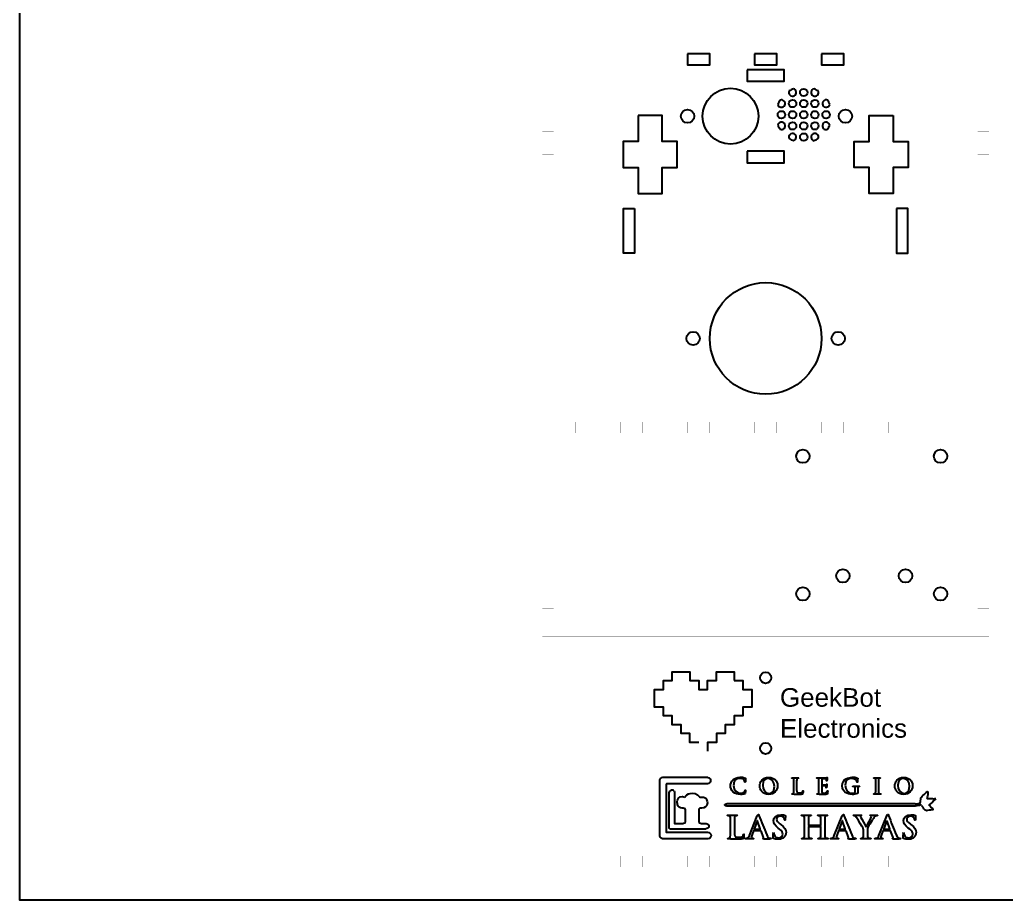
# Model space of a CAD drawing. Header units: millimetres. Extents: x 6 to 2919, y 5 to 2410.
# Drawn here: x 2454.2 to 2719.3, y 1825.9 to 2062.7 of the extents above; entities that cross this region are included whole.
import ezdxf

# ---------------------------------------------------------------- set-up
doc = ezdxf.new("R2010")
doc.units = ezdxf.units.MM
doc.layers.add('Layer 1', color=7, linetype='Continuous')
doc.layers.add('PDF_Capa 1', color=7, linetype='Continuous')
doc.styles.get("Standard").update_dxf_attribs({"font": 'arial.ttf'})

msp = doc.modelspace()

# ---------------------------------------------------------------- linework, layer by layer
msp.add_lwpolyline([(2454.158, 2345.881), (2854.158, 2345.881), (2854.158, 1825.881), (2454.158, 1825.881)], close=True)
at = {"color": 242, "true_color": 0xcd2027, "const_width": 0.0176}
for points in [[(2597.598, 2068.516), (2597.598, 2062.518), (2594.598, 2062.518), (2594.598, 2050.517), (2597.598, 2050.517), (2597.598, 2044.516), (2594.598, 2044.516), (2594.598, 2032.518), (2597.598, 2032.518), (2597.598, 2026.517), (2594.598, 2026.517), (2594.598, 2014.516), (2597.598, 2014.516), (2597.598, 2008.519), (2594.598, 2008.519), (2594.598, 1996.517), (2597.598, 1996.517), (2597.598, 1990.517), (2594.598, 1990.517), (2594.598, 1978.519), (2597.598, 1978.519), (2597.598, 1972.518), (2594.598, 1972.518), (2594.598, 1960.516), (2597.598, 1960.516), (2597.598, 1954.516)], [(2711.597, 1954.516), (2711.597, 1960.516), (2714.597, 1960.516), (2714.597, 1972.518), (2711.597, 1972.518), (2711.597, 1978.519), (2714.597, 1978.519), (2714.597, 1990.517), (2711.597, 1990.517), (2711.597, 1996.517), (2714.597, 1996.517), (2714.597, 2008.519), (2711.597, 2008.519), (2711.597, 2014.516), (2714.597, 2014.516), (2714.597, 2026.517), (2711.597, 2026.517), (2711.597, 2032.518), (2714.597, 2032.518), (2714.597, 2044.516), (2711.597, 2044.516), (2711.597, 2050.517), (2714.597, 2050.517), (2714.597, 2062.518), (2711.597, 2062.518), (2711.597, 2068.516)]]:
    msp.add_lwpolyline(points, dxfattribs=at)
at = {"color": 242, "true_color": 0xcd2027}
for points in [[(2633.598, 2053.509), (2633.598, 2050.51), (2639.597, 2050.51), (2639.597, 2053.512), (2633.598, 2053.514)], [(2651.597, 2053.509), (2651.597, 2050.51), (2657.597, 2050.51), (2657.597, 2053.512), (2651.597, 2053.514)], [(2669.597, 2053.512), (2669.597, 2050.513), (2675.597, 2050.513), (2675.597, 2053.515), (2669.597, 2053.517)], [(2649.597, 2049.226), (2649.597, 2046.126), (2659.597, 2046.126), (2659.597, 2049.226), (2649.597, 2049.226)], [(2649.597, 2027.326), (2649.597, 2024.226), (2659.597, 2024.226), (2659.597, 2027.326), (2649.597, 2027.326)]]:
    msp.add_lwpolyline(points, dxfattribs=at)
for points in [[(2603.597, 1954.516, 0.0176, 0.0176, 0), (2603.597, 1951.517, 0.0176, 0.0176, 0), (2615.597, 1951.517, 0.0176, 0.0176, 0), (2615.597, 1954.516, 0.0176, 0.0176, 0), (2621.597, 1954.516, 0.0176, 0.0176, 0), (2621.597, 1951.517, 0.0176, 0.0176, 0), (2633.598, 1951.517, 0.0176, 0.0176, 0), (2633.598, 1954.516, 0.0176, 0.0176, 0), (2639.597, 1954.516, 0.0176, 0.0176, 0), (2639.597, 1951.517, 0.0176, 0.0176, 0), (2651.597, 1951.517, 0.0176, 0.0176, 0), (2651.597, 1954.516, 0.0176, 0.0176, 0), (2657.597, 1954.516, 0.0176, 0.0176, 0), (2657.597, 1951.517, 0.0176, 0.0176, 0), (2669.597, 1951.517, 0.0176, 0.0176, 0), (2669.597, 1954.516, 0.0176, 0.0176, 0), (2675.597, 1954.516, 0.0176, 0.0176, 0), (2675.597, 1951.517, 0.0176, 0.0176, 0), (2687.597, 1951.517, 0.0176, 0.0176, 0), (2687.597, 1954.516, 0.0176, 0.0176, 0), (2693.597, 1954.516, 0.0176, 0.0176, 0), (2693.597, 1951.517, 0.0176, 0.0176, 0), (2705.597, 1951.517, 0.0176, 0.0176, 0), (2705.597, 1954.516, 0.0176, 0.0176, 0), (2714.597, 1954.516, 0.0176, 0.0176, 0), (2714.597, 1937.667, 0.0176, 0.0176, 0), (2711.597, 1937.667, 0.0176, 0.0176, 0), (2711.597, 1925.666, 0.0176, 0.0176, 0), (2714.597, 1925.666, 0.0176, 0.0176, 0), (2714.597, 1911.815, 0.0176, 0.0176, 0), (2711.597, 1911.815, 0.0176, 0.0176, 0), (2711.597, 1904.34, 0.0176, 0.0176, 0), (2714.597, 1904.34, 0.0176, 0.0176, 0), (2714.597, 1896.815, 0.0176, 0.0176, 0), (2594.598, 1896.815, 0.0176, 0.0176, 0), (2594.598, 1904.34, 0.0176, 0.0176, 0), (2597.598, 1904.34, 0.0176, 0.0176, 0), (2597.598, 1911.815, 0.0176, 0.0176, 0), (2594.598, 1911.815, 0.0176, 0.0176, 0), (2594.598, 1925.666, 0.0176, 0.0176, 0), (2597.598, 1925.666, 0.0176, 0.0176, 0), (2597.598, 1937.667, 0.0176, 0.0176, 0), (2594.598, 1937.667, 0.0176, 0.0176, 0), (2594.598, 1954.516, 0.0176, 0.0176, 0), (2603.597, 1954.516, 0, 0, 0)], [(2597.598, 1896.815, 0.0176, 0.0176, 0), (2597.598, 1881.814, 0.0176, 0.0176, 0), (2594.598, 1881.814, 0.0176, 0.0176, 0), (2594.598, 1874.812, 0.0176, 0.0176, 0), (2597.598, 1874.812, 0.0176, 0.0176, 0), (2597.598, 1862.814, 0.0176, 0.0176, 0), (2594.598, 1862.814, 0.0176, 0.0176, 0), (2594.598, 1856.813, 0.0176, 0.0176, 0), (2597.598, 1856.813, 0.0176, 0.0176, 0), (2597.598, 1844.813, 0.0176, 0.0176, 0), (2594.598, 1844.813, 0.0176, 0.0176, 0), (2594.598, 1834.814, 0.0176, 0.0176, 0), (2603.597, 1834.814, 0, 0, 0), (2603.597, 1837.813, 0.0176, 0.0176, 0), (2615.597, 1837.813, 0.0176, 0.0176, 0), (2615.597, 1834.814, 0.0176, 0.0176, 0), (2621.597, 1834.814, 0.0176, 0.0176, 0), (2621.597, 1837.813, 0.0176, 0.0176, 0), (2633.598, 1837.813, 0.0176, 0.0176, 0), (2633.598, 1834.814, 0.0176, 0.0176, 0), (2639.597, 1834.814, 0.0176, 0.0176, 0), (2639.597, 1837.813, 0.0176, 0.0176, 0), (2651.597, 1837.813, 0.0176, 0.0176, 0), (2651.597, 1834.814, 0.0176, 0.0176, 0), (2657.597, 1834.814, 0.0176, 0.0176, 0), (2657.597, 1837.813, 0.0176, 0.0176, 0), (2669.597, 1837.813, 0.0176, 0.0176, 0), (2669.597, 1834.814, 0.0176, 0.0176, 0), (2675.597, 1834.814, 0.0176, 0.0176, 0), (2675.597, 1837.813, 0.0176, 0.0176, 0), (2687.597, 1837.813, 0.0176, 0.0176, 0), (2687.597, 1834.814, 0.0176, 0.0176, 0), (2693.597, 1834.814, 0.0176, 0.0176, 0), (2693.597, 1837.813, 0.0176, 0.0176, 0), (2705.597, 1837.813, 0.0176, 0.0176, 0), (2705.597, 1834.814, 0.0176, 0.0176, 0), (2714.597, 1834.814, 0.0176, 0.0176, 0), (2714.597, 1844.813, 0.0176, 0.0176, 0), (2711.597, 1844.813, 0.0176, 0.0176, 0), (2711.597, 1856.813, 0.0176, 0.0176, 0), (2714.597, 1856.813, 0.0176, 0.0176, 0), (2714.597, 1862.814, 0.0176, 0.0176, 0), (2711.597, 1862.814, 0.0176, 0.0176, 0), (2711.597, 1874.812, 0.0176, 0.0176, 0), (2714.597, 1874.812, 0.0176, 0.0176, 0), (2714.597, 1881.814, 0.0176, 0.0176, 0), (2711.597, 1881.814, 0.0176, 0.0176, 0), (2711.597, 1896.815, 0.0176, 0.0176, 0)]]:
    msp.add_lwpolyline(points, format="xyseb", dxfattribs=at)
at = {"color": 5}
for points in [[(2636.615, 1868.347), (2634.242, 1868.347), (2634.242, 1870.72), (2631.87, 1870.72), (2631.87, 1873.092), (2629.497, 1873.092), (2629.497, 1875.465), (2627.125, 1875.465), (2627.125, 1877.837), (2624.752, 1877.837), (2624.752, 1882.582), (2627.125, 1882.582), (2627.125, 1884.955), (2629.497, 1884.955), (2629.497, 1887.327), (2634.242, 1887.327), (2634.242, 1884.955), (2636.615, 1884.955), (2636.615, 1882.582), (2638.987, 1882.582), (2638.987, 1884.955), (2641.36, 1884.955), (2641.36, 1887.327), (2646.105, 1887.327), (2646.105, 1884.955)], [(2646.105, 1884.955), (2648.477, 1884.955), (2648.477, 1882.582), (2650.849, 1882.582), (2650.849, 1877.837), (2648.477, 1877.837), (2648.477, 1875.465), (2646.105, 1875.465), (2646.105, 1873.092), (2643.732, 1873.092), (2643.732, 1870.72), (2641.36, 1870.72), (2641.36, 1868.347), (2638.987, 1868.347), (2638.987, 1865.975)]]:
    msp.add_lwpolyline(points, dxfattribs=at)
at = {"color": 242, "linetype": 'ByBlock', "true_color": 0xcd2027}
msp.add_circle((2645.148, 2036.726), 7.5, dxfattribs=at)
at = {"color": 242, "true_color": 0xcd2027}
for centre, radius in [((2664.829, 2043.114), 1), ((2661.829, 2040.114), 1), ((2664.829, 2040.114), 1), ((2667.829, 2040.114), 1), ((2633.612, 2036.726), 1.8), ((2658.829, 2037.114), 1), ((2661.829, 2037.114), 1), ((2664.829, 2037.114), 1), ((2667.829, 2037.114), 1), ((2670.829, 2037.114), 1), ((2676.044, 2036.726), 1.8), ((2661.829, 2034.114), 1), ((2664.829, 2034.114), 1), ((2667.829, 2034.114), 1), ((2664.829, 2031.114), 1), ((2654.597, 1976.967), 15), ((2635.097, 1976.967), 1.8), ((2674.097, 1976.967), 1.8), ((2664.597, 1945.277), 1.8), ((2701.597, 1945.277), 1.8), ((2675.346, 1913.109), 1.8), ((2692.173, 1913.109), 1.8), ((2664.597, 1908.277), 1.8), ((2701.597, 1908.277), 1.8), ((2654.597, 1885.715), 1.5), ((2654.597, 1866.715), 1.5)]:
    msp.add_circle(centre, radius, dxfattribs=at)
for centre, start, end in [((2661.829, 2043.114), 156.74784, 76.38226), ((2667.829, 2043.114), 103.61774, 23.25216), ((2658.829, 2040.114), 193.61774, 113.25216), ((2670.829, 2040.114), 66.74784, 346.38226), ((2658.829, 2034.114), 246.74784, 166.38226), ((2670.829, 2034.114), 13.61774, 293.25216), ((2661.829, 2031.114), 283.61774, 203.25216), ((2667.829, 2031.114), 336.74784, 256.38226)]:
    msp.add_arc(centre, 1, start, end, dxfattribs=at)
at = {"color": 242, "linetype": 'ByBlock', "true_color": 0xcd2027}
for start, end in [(111.62977, 121.50033), (58.49967, 68.37023), (148.49967, 158.37023), (21.62977, 31.50033), (201.62977, 211.50033), (328.49967, 338.37023), (238.49967, 248.37023), (291.62977, 301.50033)]:
    msp.add_arc((2664.829, 2037.114), 7.5, start, end, dxfattribs=at)
at = {"layer": 'Layer 1', "color": 242, "true_color": 0xcd2027}
for points in [[(2620.313, 2036.926), (2620.313, 2029.941), (2616.292, 2029.941), (2616.292, 2022.921), (2620.313, 2022.921), (2620.313, 2015.936), (2626.805, 2015.936), (2626.805, 2022.921), (2630.791, 2022.921), (2630.791, 2029.941), (2626.805, 2029.941), (2626.805, 2036.926), (2620.313, 2036.926)], [(2688.881, 2036.926), (2688.881, 2029.941), (2692.903, 2029.941), (2692.903, 2022.921), (2688.881, 2022.921), (2688.881, 2015.936), (2682.39, 2015.936), (2682.39, 2022.921), (2678.404, 2022.921), (2678.404, 2029.941), (2682.39, 2029.941), (2682.39, 2036.926), (2688.881, 2036.926)], [(2619.396, 2011.95), (2619.396, 1999.92), (2616.398, 1999.92), (2616.398, 2011.95), (2619.396, 2011.95)], [(2689.799, 2011.95), (2689.799, 1999.92), (2692.797, 1999.92), (2692.797, 2011.95), (2689.799, 2011.95)]]:
    msp.add_lwpolyline(points, dxfattribs=at)
at = {"layer": 'PDF_Capa 1', "color": 5}
for points in [[(2626.842, 1858.967), (2639.073, 1858.967)], [(2669.66, 1858.465), (2669.66, 1856.991)], [(2626.149, 1843.134), (2626.149, 1858.272)], [(2627.894, 1856.98), (2627.894, 1844.165), (2638.993, 1844.165)], [(2662.199, 1856.117), (2662.199, 1857.142)], [(2662.927, 1857.142), (2662.927, 1856.118), (2662.926, 1856.118)], [(2668.927, 1856.117), (2668.927, 1857.142), (2668.925, 1857.142)], [(2669.66, 1856.577), (2669.66, 1856.117)], [(2684.174, 1856.116), (2684.174, 1857.142), (2684.174, 1857.142)], [(2684.896, 1857.142), (2684.896, 1856.117)], [(2628.711, 1845.277), (2628.711, 1854.787)], [(2698.076, 1855.132), (2698.177, 1855.132)], [(2643.59, 1851.452), (2643.59, 1851.654)], [(2650.212, 1843.32), (2652.334, 1848.63)], [(2673.048, 1843.32), (2675.17, 1848.63)], [(2685.012, 1843.32), (2687.133, 1848.63)], [(2645.14, 1844.842), (2645.14, 1846.33)], [(2646.196, 1846.33), (2646.196, 1844.842), (2646.197, 1844.842)], [(2652.309, 1847.159), (2651.532, 1845.08)], [(2653.164, 1845.071), (2652.403, 1847.159)], [(2658.354, 1844.995), (2657.966, 1845.299)], [(2658.448, 1846.424), (2658.685, 1846.247)], [(2665.042, 1844.843), (2665.042, 1846.331)], [(2666.099, 1846.331), (2666.099, 1846.153)], [(2666.099, 1845.587), (2666.099, 1844.843)], [(2666.15, 1846.094), (2669.38, 1846.094)], [(2669.38, 1845.638), (2666.15, 1845.638)], [(2669.43, 1846.153), (2669.43, 1846.331)], [(2669.43, 1844.843), (2669.43, 1845.587)], [(2670.487, 1846.331), (2670.487, 1844.843)], [(2675.145, 1847.159), (2674.367, 1845.08)], [(2676, 1845.071), (2675.239, 1847.159)], [(2687.109, 1847.159), (2686.331, 1845.08)], [(2687.963, 1845.071), (2687.203, 1847.159)], [(2693.306, 1844.995), (2692.917, 1845.299)], [(2693.399, 1846.424), (2693.635, 1846.247)], [(2651.32, 1844.529), (2650.863, 1843.32)], [(2651.075, 1842.542), (2651.202, 1842.542)], [(2653.28, 1844.598), (2651.396, 1844.598), (2651.396, 1844.597)], [(2651.566, 1845.02), (2653.121, 1845.02)], [(2654.04, 1842.746), (2653.364, 1844.538)], [(2674.156, 1844.529), (2673.699, 1843.32)], [(2673.911, 1842.542), (2674.038, 1842.542)], [(2676.116, 1844.598), (2674.232, 1844.598), (2674.232, 1844.597)], [(2674.401, 1845.02), (2675.957, 1845.02)], [(2676.877, 1842.746), (2676.2, 1844.538)], [(2686.12, 1844.529), (2685.663, 1843.32)], [(2685.875, 1842.542), (2686.002, 1842.542)], [(2688.079, 1844.598), (2686.196, 1844.598), (2686.196, 1844.597)], [(2686.365, 1845.02), (2687.921, 1845.02)], [(2688.84, 1842.746), (2688.164, 1844.538)]]:
    msp.add_lwpolyline(points, dxfattribs=at)
for points in [[(2668.937, 1858.825, 0.0079862), (2669.304, 1858.814, 0.0033467), (2670.76, 1858.82)], [(2638.964, 1857.227, -0.0157973), (2638.727, 1857.221), (2628.129, 1857.221)], [(2678.612, 1854.922), (2678.612, 1855.47, 0.0079902), (2678.605, 1856.157)], [(2679.351, 1856.157, 0.007691), (2679.345, 1855.458), (2679.345, 1854.818)], [(2630.105, 1854.702, 0.0001135), (2630.103, 1847.215), (2630.103, 1846.51), (2630.567, 1846.51, 0.000544), (2632.303, 1846.511)], [(2662.216, 1854.44, -0.0108443), (2662.548, 1854.446, -0.0116253), (2663.259, 1854.429, 0.0068414), (2664.243, 1854.411)], [(2668.944, 1854.439, -0.0108517), (2669.276, 1854.445, -0.0117009), (2669.882, 1854.428, 0.0069535), (2670.889, 1854.41)], [(2697.723, 1850.038, 0.0163324), (2697.774, 1850.039, 0.0002861), (2699.383, 1850.297, 0.0021272), (2699.578, 1850.328, 0.0000889), (2698.454, 1851.561)], [(2636.604, 1850.22, 0.0008909), (2636.602, 1849.162), (2636.602, 1847.077)], [(2637.206, 1846.538, 0.0924834), (2637.338, 1846.512, -0.0006709), (2638.602, 1846.51)], [(2639.025, 1842.418, -0.0045324), (2638.629, 1842.418), (2627.242, 1842.418)], [(2645.165, 1842.407, -0.0105832), (2645.647, 1842.416, -0.0117388), (2646.678, 1842.39, 0.0066496), (2648.107, 1842.365)], [(2680.86, 1843.041, 0.0174274), (2680.885, 1843.887), (2680.885, 1844.581), (2680.886, 1844.581)], [(2681.951, 1844.58), (2681.951, 1843.887, 0.0173282), (2681.976, 1843.041)]]:
    msp.add_lwpolyline(points, format="xyb", dxfattribs=at)
for centre, radius, start, end in [((2647.708, 1853.182), 5.731, 81.82397, 90.29504), ((2663.388, 1857.163), 1.564, 90.2567, 98.61353), ((2677.646, 1851.971), 6.944, 80.54669, 89.09475), ((2648.188, 1857.695), 0.83, 2.45864, 43.5188), ((2629.404, 1854.797), 0.708, 35.9141, 107.43099), ((2661.791, 1855.491), 0.958, 269.97829, 282.62659), ((2668.519, 1855.493), 0.96, 269.99101, 282.61387), ((2683.767, 1855.493), 0.961, 269.96462, 282.5723), ((2671.684, 1611.912), 242.903, 83.23484, 83.30682), ((2669.484, 341979.398), 340128.106, 269.9957265, 270.0042735), ((2649.453, -139355.174), 141207.01, 89.98160744, 90.00213864), ((2724.455, 1869.183), 33.163, 212.41475, 214.025), ((2244.951, 1848.638), 388.121, 359.76694, 0.23306), ((2646.863, 1846.385), 2.244, 90.18482, 98.63602), ((4068.996, 2416.736), 1525.887, 201.855538, 202.066052), ((4112.677, 2425.107), 1548.35, 201.855873, 202.063331), ((4124.641, 2425.107), 1548.35, 201.855873, 202.063331), ((2630.493, 26669.145), 24824.028, 269.996276, 270.0186252), ((2644.548, 1843.918), 1.376, 269.98586, 282.76216), ((2649.197, 1845.106), 2.564, 270.77668, 276.64677), ((2655.572, 1905.712), 63.322, 268.6675, 270.11377), ((2655.975, 1844.392), 1.85, 258.99752, 270.07584), ((2674.91, 1842.63), 18.374, 176.07754, 179.53477), ((2664.45, 1843.928), 1.385, 270.00314, 282.69806), ((2668.839, 1843.922), 1.378, 269.9722, 282.729), ((2672.032, 1845.108), 2.566, 270.7794, 276.64406), ((2678.409, 1905.712), 63.322, 268.6675, 270.11377), ((2678.811, 1844.392), 1.85, 258.99752, 270.07584), ((2680.297, 1843.893), 1.351, 270.20134, 282.85889), ((2683.996, 1845.104), 2.562, 270.77397, 276.64949), ((2690.372, 1905.717), 63.327, 268.66756, 270.11371), ((2690.775, 1844.392), 1.849, 258.99658, 270.07293), ((2709.862, 1842.63), 18.374, 176.07754, 179.53477)]:
    msp.add_arc(centre, radius, start, end, dxfattribs=at)
for points in [[(2626.149, 1858.272), (2626.209, 1858.39), (2626.246, 1858.537), (2626.338, 1858.621)], [(2626.338, 1858.621), (2626.486, 1858.758), (2626.674, 1858.853), (2626.842, 1858.967)], [(2639.073, 1858.967), (2639.109, 1858.952), (2639.146, 1858.933), (2639.186, 1858.919)], [(2639.186, 1858.919), (2639.599, 1858.774), (2639.823, 1858.397), (2639.765, 1857.948)], [(2645.837, 1858.295), (2646.257, 1858.68), (2646.81, 1858.913), (2647.678, 1858.913)], [(2647.608, 1858.628), (2647.101, 1858.628), (2646.77, 1858.5), (2646.513, 1858.266)], [(2648.79, 1858.266), (2648.598, 1858.47), (2648.144, 1858.628), (2647.608, 1858.628)], [(2648.523, 1858.855), (2648.744, 1858.825), (2648.931, 1858.773), (2649.105, 1858.756)], [(2649.105, 1858.756), (2649.169, 1858.75), (2649.193, 1858.72), (2649.193, 1858.686)], [(2649.163, 1858.366), (2649.152, 1858.174), (2649.157, 1857.854), (2649.146, 1857.737)], [(2649.193, 1858.686), (2649.193, 1858.639), (2649.175, 1858.569), (2649.163, 1858.366)], [(2653.019, 1856.63), (2653.019, 1857.626), (2653.677, 1858.913), (2655.425, 1858.913)], [(2655.255, 1858.633), (2654.585, 1858.633), (2653.823, 1858.26), (2653.823, 1856.81)], [(2656.962, 1856.519), (2656.962, 1857.824), (2656.211, 1858.633), (2655.255, 1858.633)], [(2655.425, 1858.913), (2656.875, 1858.913), (2657.778, 1858.069), (2657.778, 1856.735)], [(2661.646, 1858.779), (2661.646, 1858.82), (2661.686, 1858.831), (2661.774, 1858.831)], [(2661.745, 1858.727), (2661.68, 1858.727), (2661.646, 1858.739), (2661.646, 1858.779)], [(2661.937, 1858.71), (2661.89, 1858.721), (2661.82, 1858.727), (2661.745, 1858.727)], [(2661.774, 1858.831), (2662.048, 1858.831), (2662.415, 1858.814), (2662.572, 1858.814)], [(2662.187, 1858.377), (2662.176, 1858.576), (2662.129, 1858.668), (2661.937, 1858.71)], [(2662.199, 1857.142), (2662.199, 1858.027), (2662.199, 1858.191), (2662.187, 1858.377)], [(2662.572, 1858.814), (2662.711, 1858.814), (2663.137, 1858.831), (2663.363, 1858.831)], [(2662.938, 1858.377), (2662.927, 1858.191), (2662.927, 1858.028), (2662.927, 1857.142)], [(2663.154, 1858.71), (2662.997, 1858.681), (2662.95, 1858.582), (2662.938, 1858.377)], [(2663.363, 1858.831), (2663.445, 1858.831), (2663.486, 1858.82), (2663.486, 1858.779)], [(2663.486, 1858.779), (2663.486, 1858.739), (2663.451, 1858.727), (2663.381, 1858.727)], [(2668.337, 1858.779), (2668.337, 1858.82), (2668.378, 1858.831), (2668.465, 1858.831)], [(2668.436, 1858.727), (2668.372, 1858.727), (2668.337, 1858.739), (2668.337, 1858.779)], [(2668.664, 1858.709), (2668.617, 1858.721), (2668.518, 1858.727), (2668.436, 1858.727)], [(2668.465, 1858.831), (2668.622, 1858.831), (2668.791, 1858.825), (2668.937, 1858.825)], [(2668.914, 1858.377), (2668.902, 1858.576), (2668.856, 1858.668), (2668.664, 1858.709)], [(2668.925, 1857.142), (2668.925, 1858.027), (2668.925, 1858.191), (2668.914, 1858.377)], [(2669.7, 1858.523), (2669.671, 1858.523), (2669.66, 1858.505), (2669.66, 1858.465)], [(2670.527, 1858.5), (2670.428, 1858.511), (2669.817, 1858.523), (2669.7, 1858.523)], [(2670.918, 1858.29), (2670.877, 1858.395), (2670.819, 1858.465), (2670.527, 1858.5)], [(2670.76, 1858.82), (2670.871, 1858.831), (2670.964, 1858.843), (2671.011, 1858.855)], [(2671.011, 1858.855), (2671.04, 1858.861), (2671.075, 1858.878), (2671.104, 1858.878)], [(2671.092, 1858.448), (2671.086, 1858.389), (2671.075, 1858.133), (2671.063, 1858.063)], [(2671.139, 1858.826), (2671.139, 1858.785), (2671.11, 1858.715), (2671.092, 1858.448)], [(2671.104, 1858.878), (2671.133, 1858.878), (2671.139, 1858.855), (2671.139, 1858.826)], [(2675.175, 1856.63), (2675.175, 1857.562), (2675.658, 1858.214), (2676.189, 1858.534)], [(2676.189, 1858.534), (2676.748, 1858.872), (2677.266, 1858.913), (2677.755, 1858.913)], [(2677.668, 1858.621), (2677.347, 1858.621), (2676.922, 1858.598), (2676.514, 1858.26)], [(2678.966, 1858.167), (2678.792, 1858.353), (2678.325, 1858.621), (2677.668, 1858.621)], [(2678.786, 1858.82), (2678.909, 1858.797), (2679.112, 1858.762), (2679.246, 1858.756)], [(2679.246, 1858.756), (2679.316, 1858.75), (2679.328, 1858.726), (2679.328, 1858.686)], [(2679.328, 1858.686), (2679.328, 1858.622), (2679.287, 1858.459), (2679.287, 1857.73)], [(2683.661, 1858.785), (2683.661, 1858.82), (2683.707, 1858.831), (2683.801, 1858.831)], [(2683.754, 1858.726), (2683.696, 1858.726), (2683.661, 1858.738), (2683.661, 1858.785)], [(2683.964, 1858.703), (2683.9, 1858.721), (2683.824, 1858.726), (2683.754, 1858.726)], [(2683.801, 1858.831), (2684.022, 1858.831), (2684.389, 1858.814), (2684.558, 1858.814)], [(2684.162, 1858.377), (2684.151, 1858.576), (2684.092, 1858.674), (2683.964, 1858.703)], [(2684.174, 1857.142), (2684.174, 1858.027), (2684.174, 1858.191), (2684.162, 1858.377)], [(2684.558, 1858.814), (2684.704, 1858.814), (2685.047, 1858.831), (2685.269, 1858.831)], [(2684.908, 1858.377), (2684.896, 1858.191), (2684.896, 1858.027), (2684.896, 1857.142)], [(2685.123, 1858.709), (2684.966, 1858.68), (2684.919, 1858.581), (2684.908, 1858.377)], [(2685.298, 1858.726), (2685.239, 1858.726), (2685.193, 1858.72), (2685.123, 1858.709)], [(2685.269, 1858.831), (2685.344, 1858.831), (2685.391, 1858.82), (2685.391, 1858.785)], [(2685.391, 1858.785), (2685.391, 1858.738), (2685.356, 1858.726), (2685.298, 1858.726)], [(2689.316, 1856.63), (2689.316, 1857.626), (2689.975, 1858.913), (2691.722, 1858.913)], [(2691.553, 1858.633), (2690.883, 1858.633), (2690.12, 1858.26), (2690.12, 1856.81)], [(2693.26, 1856.519), (2693.26, 1857.824), (2692.508, 1858.633), (2691.553, 1858.633)], [(2691.722, 1858.913), (2693.172, 1858.913), (2694.075, 1858.069), (2694.075, 1856.735)], [(2628.129, 1857.221), (2627.894, 1857.221), (2627.894, 1857.221), (2627.894, 1856.98)], [(2639.765, 1857.948), (2639.715, 1857.565), (2639.373, 1857.256), (2638.964, 1857.227)], [(2645.156, 1856.7), (2645.156, 1857.096), (2645.278, 1857.783), (2645.837, 1858.295)], [(2645.878, 1854.981), (2645.307, 1855.482), (2645.156, 1856.135), (2645.156, 1856.7)], [(2646.513, 1858.266), (2646.088, 1857.876), (2645.977, 1857.323), (2645.977, 1856.758)], [(2645.977, 1856.758), (2645.977, 1855.372), (2647.032, 1854.684), (2647.812, 1854.684)], [(2649.076, 1857.602), (2649.029, 1857.602), (2649.018, 1857.649), (2649.018, 1857.73)], [(2649.146, 1857.737), (2649.14, 1857.649), (2649.128, 1857.602), (2649.076, 1857.602)], [(2655.366, 1854.347), (2653.694, 1854.347), (2653.019, 1855.599), (2653.019, 1856.63)], [(2653.823, 1856.81), (2653.823, 1855.599), (2654.493, 1854.638), (2655.611, 1854.638)], [(2657.778, 1856.735), (2657.778, 1855.401), (2656.846, 1854.347), (2655.366, 1854.347)], [(2655.611, 1854.638), (2656.019, 1854.638), (2656.962, 1854.836), (2656.962, 1856.519)], [(2662.169, 1854.877), (2662.199, 1855.121), (2662.199, 1855.581), (2662.199, 1856.117)], [(2662.926, 1856.118), (2662.926, 1855.372), (2662.926, 1854.97), (2663.049, 1854.865)], [(2668.897, 1854.876), (2668.927, 1855.12), (2668.927, 1855.58), (2668.927, 1856.117)], [(2669.66, 1856.117), (2669.66, 1855.919), (2669.654, 1855.383), (2669.66, 1855.214)], [(2669.66, 1856.991), (2669.66, 1856.95), (2669.666, 1856.926), (2669.7, 1856.926)], [(2669.695, 1856.636), (2669.666, 1856.636), (2669.66, 1856.612), (2669.66, 1856.577)], [(2670.522, 1856.618), (2670.411, 1856.629), (2669.835, 1856.636), (2669.695, 1856.636)], [(2669.7, 1856.926), (2669.828, 1856.926), (2670.498, 1856.926), (2670.632, 1856.938)], [(2670.849, 1856.391), (2670.819, 1856.507), (2670.738, 1856.594), (2670.522, 1856.618)], [(2670.632, 1856.938), (2670.772, 1856.95), (2670.859, 1856.967), (2670.912, 1857.025)], [(2670.872, 1856.181), (2670.866, 1856.239), (2670.866, 1856.315), (2670.849, 1856.391)], [(2670.924, 1856.128), (2670.883, 1856.128), (2670.872, 1856.151), (2670.872, 1856.181)], [(2670.912, 1857.025), (2670.952, 1857.072), (2670.976, 1857.101), (2671.005, 1857.101)], [(2670.953, 1858.08), (2670.953, 1858.121), (2670.947, 1858.22), (2670.918, 1858.29)], [(2670.976, 1856.239), (2670.976, 1856.192), (2670.976, 1856.128), (2670.924, 1856.128)], [(2671.005, 1857.999), (2670.964, 1857.999), (2670.953, 1858.028), (2670.953, 1858.08)], [(2670.999, 1856.629), (2670.993, 1856.513), (2670.976, 1856.28), (2670.976, 1856.239)], [(2671.046, 1857.054), (2671.046, 1857.019), (2671.023, 1856.926), (2670.999, 1856.629)], [(2671.063, 1858.063), (2671.057, 1858.034), (2671.046, 1857.999), (2671.005, 1857.999)], [(2671.005, 1857.101), (2671.028, 1857.101), (2671.046, 1857.09), (2671.046, 1857.054)], [(2677.866, 1854.347), (2676.439, 1854.347), (2675.175, 1855.022), (2675.175, 1856.63)], [(2676.514, 1858.26), (2676.188, 1857.986), (2675.978, 1857.549), (2675.978, 1856.832)], [(2675.978, 1856.832), (2675.978, 1855.58), (2676.776, 1854.643), (2678.005, 1854.643)], [(2678.04, 1856.554), (2678.04, 1856.6), (2678.081, 1856.612), (2678.163, 1856.612)], [(2678.128, 1856.507), (2678.075, 1856.507), (2678.04, 1856.518), (2678.04, 1856.554)], [(2678.355, 1856.489), (2678.308, 1856.501), (2678.21, 1856.507), (2678.128, 1856.507)], [(2678.163, 1856.612), (2678.466, 1856.612), (2678.833, 1856.594), (2679.007, 1856.594)], [(2678.605, 1856.157), (2678.599, 1856.355), (2678.547, 1856.448), (2678.355, 1856.489)], [(2679.164, 1857.684), (2679.147, 1857.818), (2679.118, 1858.004), (2678.966, 1858.167)], [(2679.007, 1856.594), (2679.188, 1856.594), (2679.497, 1856.612), (2679.689, 1856.612)], [(2679.223, 1857.608), (2679.182, 1857.608), (2679.171, 1857.637), (2679.164, 1857.684)], [(2679.287, 1857.73), (2679.287, 1857.637), (2679.269, 1857.608), (2679.223, 1857.608)], [(2679.573, 1856.489), (2679.416, 1856.46), (2679.357, 1856.361), (2679.351, 1856.157)], [(2679.73, 1856.507), (2679.683, 1856.507), (2679.642, 1856.501), (2679.573, 1856.489)], [(2679.689, 1856.612), (2679.765, 1856.612), (2679.805, 1856.6), (2679.805, 1856.554)], [(2679.805, 1856.554), (2679.805, 1856.518), (2679.77, 1856.507), (2679.73, 1856.507)], [(2684.145, 1854.846), (2684.174, 1855.091), (2684.174, 1855.551), (2684.174, 1856.116)], [(2684.896, 1856.117), (2684.896, 1855.551), (2684.896, 1855.091), (2684.919, 1854.841)], [(2691.664, 1854.347), (2689.992, 1854.347), (2689.316, 1855.599), (2689.316, 1856.63)], [(2690.12, 1856.81), (2690.12, 1855.599), (2690.79, 1854.638), (2691.908, 1854.638)], [(2694.075, 1856.735), (2694.075, 1855.401), (2693.143, 1854.347), (2691.664, 1854.347)], [(2691.908, 1854.638), (2692.316, 1854.638), (2693.26, 1854.836), (2693.26, 1856.519)], [(2628.711, 1854.787), (2628.711, 1855.116), (2628.901, 1855.381), (2629.192, 1855.473)], [(2629.977, 1855.212), (2630.086, 1855.059), (2630.105, 1854.884), (2630.105, 1854.702)], [(2630.869, 1852.779), (2631.047, 1853.717), (2632.023, 1854.122), (2632.848, 1853.589)], [(2632.848, 1853.589), (2633.17, 1854.17), (2633.661, 1854.509), (2634.298, 1854.615)], [(2634.298, 1854.615), (2635.282, 1854.781), (2636.16, 1854.591), (2636.78, 1853.736)], [(2636.78, 1853.736), (2636.908, 1853.563), (2637.003, 1853.519), (2637.207, 1853.572)], [(2637.207, 1853.572), (2637.512, 1853.653), (2637.832, 1853.657), (2638.143, 1853.555)], [(2638.143, 1853.555), (2638.431, 1853.463), (2638.629, 1853.276), (2638.729, 1852.985)], [(2647.876, 1854.346), (2647.078, 1854.347), (2646.408, 1854.521), (2645.878, 1854.981)], [(2647.812, 1854.684), (2648.33, 1854.684), (2648.645, 1854.743), (2648.878, 1855.011)], [(2648.925, 1854.48), (2648.692, 1854.387), (2648.249, 1854.346), (2647.876, 1854.346)], [(2648.878, 1855.011), (2648.977, 1855.122), (2649.052, 1855.29), (2649.076, 1855.395)], [(2649.076, 1854.649), (2649.047, 1854.55), (2649.024, 1854.521), (2648.925, 1854.48)], [(2649.076, 1855.395), (2649.094, 1855.488), (2649.105, 1855.511), (2649.152, 1855.511)], [(2649.204, 1855.424), (2649.204, 1855.354), (2649.134, 1854.848), (2649.076, 1854.649)], [(2649.152, 1855.511), (2649.193, 1855.511), (2649.204, 1855.471), (2649.204, 1855.424)], [(2661.697, 1854.487), (2661.697, 1854.516), (2661.72, 1854.533), (2661.791, 1854.533)], [(2661.814, 1854.429), (2661.738, 1854.429), (2661.697, 1854.446), (2661.697, 1854.487)], [(2662.216, 1854.44), (2662.082, 1854.44), (2661.93, 1854.429), (2661.814, 1854.429)], [(2662, 1854.557), (2662.117, 1854.58), (2662.146, 1854.708), (2662.169, 1854.877)], [(2663.049, 1854.865), (2663.147, 1854.778), (2663.299, 1854.737), (2663.753, 1854.737)], [(2663.753, 1854.737), (2664.062, 1854.737), (2664.289, 1854.743), (2664.435, 1854.9)], [(2664.61, 1854.568), (2664.575, 1854.44), (2664.546, 1854.411), (2664.243, 1854.411)], [(2664.435, 1854.9), (2664.504, 1854.976), (2664.574, 1855.139), (2664.586, 1855.249)], [(2664.586, 1855.249), (2664.592, 1855.302), (2664.604, 1855.337), (2664.65, 1855.337)], [(2664.697, 1855.238), (2664.697, 1855.174), (2664.657, 1854.737), (2664.61, 1854.568)], [(2664.65, 1855.337), (2664.691, 1855.337), (2664.697, 1855.308), (2664.697, 1855.238)], [(2668.425, 1854.486), (2668.425, 1854.515), (2668.448, 1854.533), (2668.519, 1854.533)], [(2668.542, 1854.428), (2668.466, 1854.428), (2668.425, 1854.445), (2668.425, 1854.486)], [(2668.944, 1854.439), (2668.81, 1854.439), (2668.658, 1854.428), (2668.542, 1854.428)], [(2668.728, 1854.556), (2668.845, 1854.579), (2668.874, 1854.707), (2668.897, 1854.876)], [(2669.66, 1855.214), (2669.672, 1854.812), (2669.765, 1854.725), (2670.359, 1854.725)], [(2670.359, 1854.725), (2670.511, 1854.725), (2670.755, 1854.725), (2670.907, 1854.795)], [(2671.204, 1854.562), (2671.163, 1854.41), (2671.111, 1854.41), (2670.889, 1854.41)], [(2670.907, 1854.795), (2671.058, 1854.864), (2671.128, 1854.987), (2671.169, 1855.226)], [(2671.169, 1855.226), (2671.18, 1855.29), (2671.192, 1855.313), (2671.233, 1855.313)], [(2671.28, 1855.208), (2671.28, 1855.074), (2671.233, 1854.678), (2671.204, 1854.562)], [(2671.233, 1855.313), (2671.28, 1855.313), (2671.28, 1855.266), (2671.28, 1855.208)], [(2679.269, 1854.609), (2678.891, 1854.41), (2678.32, 1854.347), (2677.866, 1854.347)], [(2678.005, 1854.643), (2678.157, 1854.643), (2678.36, 1854.643), (2678.501, 1854.707)], [(2678.501, 1854.707), (2678.588, 1854.748), (2678.612, 1854.823), (2678.612, 1854.922)], [(2679.345, 1854.818), (2679.345, 1854.661), (2679.339, 1854.649), (2679.269, 1854.609)], [(2683.673, 1854.486), (2683.673, 1854.515), (2683.696, 1854.532), (2683.766, 1854.532)], [(2683.789, 1854.427), (2683.713, 1854.427), (2683.673, 1854.445), (2683.673, 1854.486)], [(2684.523, 1854.445), (2684.389, 1854.445), (2684.022, 1854.427), (2683.789, 1854.427)], [(2683.976, 1854.555), (2684.092, 1854.578), (2684.128, 1854.678), (2684.145, 1854.846)], [(2685.432, 1854.427), (2685.047, 1854.427), (2684.68, 1854.445), (2684.523, 1854.445)], [(2684.919, 1854.841), (2684.937, 1854.684), (2684.978, 1854.579), (2685.152, 1854.555)], [(2685.152, 1854.555), (2685.234, 1854.544), (2685.362, 1854.532), (2685.449, 1854.532)], [(2685.543, 1854.486), (2685.543, 1854.445), (2685.496, 1854.427), (2685.432, 1854.427)], [(2685.449, 1854.532), (2685.514, 1854.532), (2685.543, 1854.515), (2685.543, 1854.486)], [(2696.201, 1852.36), (2696.214, 1852.611), (2696.225, 1852.864), (2696.256, 1853.113)], [(2696.256, 1853.113), (2696.308, 1853.516), (2696.513, 1853.824), (2696.835, 1854.078)], [(2696.835, 1854.078), (2697.26, 1854.414), (2697.663, 1854.779), (2698.076, 1855.132)], [(2697.949, 1853.445), (2697.883, 1853.268), (2697.98, 1853.229), (2698.148, 1853.249)], [(2698.177, 1855.132), (2698.152, 1854.563), (2698.154, 1853.991), (2697.949, 1853.445)], [(2698.148, 1853.249), (2698.379, 1853.276), (2698.615, 1853.3), (2698.846, 1853.285)], [(2700.298, 1853.124), (2699.635, 1852.566), (2699.167, 1851.891), (2698.454, 1851.561)], [(2698.846, 1853.285), (2699.23, 1853.26), (2699.612, 1853.203), (2699.995, 1853.16)], [(2630.949, 1851.626), (2630.835, 1852.003), (2630.798, 1852.393), (2630.869, 1852.779)], [(2632.177, 1850.637), (2631.553, 1850.686), (2631.134, 1851.022), (2630.949, 1851.626)], [(2632.723, 1850.603), (2632.542, 1850.625), (2632.359, 1850.622), (2632.177, 1850.637)], [(2633.069, 1850.217), (2633.069, 1850.46), (2632.966, 1850.573), (2632.723, 1850.603)], [(2636.776, 1850.546), (2636.638, 1850.51), (2636.604, 1850.36), (2636.604, 1850.22)], [(2637.417, 1850.679), (2637.19, 1850.719), (2636.986, 1850.601), (2636.776, 1850.546)], [(2638.921, 1851.816), (2638.841, 1851.207), (2638.15, 1850.548), (2637.417, 1850.679)], [(2638.729, 1852.985), (2638.857, 1852.606), (2638.976, 1852.231), (2638.921, 1851.816)], [(2643.59, 1851.654), (2643.72, 1851.714), (2643.847, 1851.783), (2643.981, 1851.832)], [(2644.115, 1851.293), (2643.923, 1851.293), (2643.724, 1851.264), (2643.59, 1851.452)], [(2643.981, 1851.832), (2644.041, 1851.854), (2644.115, 1851.835), (2644.182, 1851.835)], [(2694.782, 1851.828), (2695.154, 1851.828), (2695.512, 1851.843), (2695.87, 1851.951)], [(2696.153, 1851.531), (2695.743, 1851.321), (2695.298, 1851.293), (2694.853, 1851.293)], [(2695.87, 1851.951), (2696.091, 1852.018), (2696.19, 1852.14), (2696.201, 1852.36)], [(2696.459, 1851.407), (2696.385, 1851.523), (2696.304, 1851.609), (2696.153, 1851.531)], [(2697.723, 1850.038), (2697.38, 1850.117), (2697.158, 1850.353), (2696.97, 1850.627)], [(2644.336, 1848.705), (2644.336, 1848.764), (2644.395, 1848.781), (2644.522, 1848.781)], [(2644.48, 1848.629), (2644.387, 1848.629), (2644.336, 1848.646), (2644.336, 1848.705)], [(2644.759, 1848.604), (2644.691, 1848.621), (2644.59, 1848.629), (2644.48, 1848.629)], [(2644.522, 1848.781), (2644.919, 1848.781), (2645.452, 1848.755), (2645.681, 1848.755)], [(2645.123, 1848.122), (2645.106, 1848.409), (2645.038, 1848.544), (2644.759, 1848.604)], [(2645.14, 1846.33), (2645.14, 1847.615), (2645.14, 1847.851), (2645.123, 1848.122)], [(2645.681, 1848.755), (2645.884, 1848.755), (2646.501, 1848.781), (2646.83, 1848.781)], [(2646.213, 1848.122), (2646.196, 1847.851), (2646.196, 1847.615), (2646.196, 1846.33)], [(2646.526, 1848.604), (2646.298, 1848.562), (2646.23, 1848.418), (2646.213, 1848.122)], [(2646.83, 1848.781), (2646.949, 1848.781), (2647.008, 1848.764), (2647.008, 1848.705)], [(2647.008, 1848.705), (2647.008, 1848.646), (2646.957, 1848.629), (2646.856, 1848.629)], [(2652.334, 1848.63), (2652.435, 1848.875), (2652.486, 1848.968), (2652.57, 1848.968)], [(2652.57, 1848.968), (2652.646, 1848.968), (2652.697, 1848.892), (2652.782, 1848.698)], [(2656.715, 1847.303), (2656.715, 1848.233), (2657.493, 1848.901), (2658.668, 1848.901)], [(2658.558, 1848.512), (2657.932, 1848.512), (2657.552, 1848.149), (2657.552, 1847.642)], [(2659.479, 1848.098), (2659.353, 1848.259), (2659.107, 1848.512), (2658.558, 1848.512)], [(2658.668, 1848.901), (2659.217, 1848.901), (2659.572, 1848.817), (2659.792, 1848.757)], [(2659.7, 1847.54), (2659.7, 1847.616), (2659.657, 1847.879), (2659.479, 1848.098)], [(2659.792, 1848.757), (2659.868, 1848.74), (2659.911, 1848.715), (2659.911, 1848.656)], [(2659.911, 1848.656), (2659.911, 1848.546), (2659.877, 1848.301), (2659.877, 1847.642)], [(2664.188, 1848.706), (2664.188, 1848.766), (2664.247, 1848.782), (2664.366, 1848.782)], [(2664.332, 1848.631), (2664.239, 1848.631), (2664.188, 1848.648), (2664.188, 1848.706)], [(2664.661, 1848.605), (2664.593, 1848.622), (2664.45, 1848.631), (2664.332, 1848.631)], [(2664.366, 1848.782), (2664.822, 1848.782), (2665.355, 1848.757), (2665.583, 1848.757)], [(2665.025, 1848.123), (2665.008, 1848.41), (2664.941, 1848.546), (2664.661, 1848.605)], [(2665.042, 1846.331), (2665.042, 1847.616), (2665.042, 1847.853), (2665.025, 1848.123)], [(2665.583, 1848.757), (2665.786, 1848.757), (2666.318, 1848.782), (2666.648, 1848.782)], [(2666.116, 1848.123), (2666.099, 1847.853), (2666.099, 1847.616), (2666.099, 1846.331)], [(2666.429, 1848.605), (2666.201, 1848.563), (2666.133, 1848.419), (2666.116, 1848.123)], [(2666.674, 1848.631), (2666.606, 1848.631), (2666.53, 1848.622), (2666.429, 1848.605)], [(2666.648, 1848.782), (2666.766, 1848.782), (2666.826, 1848.765), (2666.826, 1848.706)], [(2666.826, 1848.706), (2666.826, 1848.647), (2666.775, 1848.631), (2666.674, 1848.631)], [(2668.576, 1848.706), (2668.576, 1848.766), (2668.636, 1848.782), (2668.754, 1848.782)], [(2668.72, 1848.631), (2668.627, 1848.631), (2668.576, 1848.648), (2668.576, 1848.706)], [(2669.05, 1848.605), (2668.982, 1848.622), (2668.838, 1848.631), (2668.72, 1848.631)], [(2668.754, 1848.782), (2669.21, 1848.782), (2669.743, 1848.757), (2669.971, 1848.757)], [(2669.414, 1848.123), (2669.397, 1848.41), (2669.329, 1848.546), (2669.05, 1848.605)], [(2669.43, 1846.331), (2669.43, 1847.616), (2669.43, 1847.853), (2669.414, 1848.123)], [(2669.971, 1848.757), (2670.174, 1848.757), (2670.707, 1848.782), (2671.037, 1848.782)], [(2670.504, 1848.123), (2670.487, 1847.853), (2670.487, 1847.616), (2670.487, 1846.331)], [(2670.817, 1848.605), (2670.589, 1848.563), (2670.521, 1848.419), (2670.504, 1848.123)], [(2671.062, 1848.631), (2670.994, 1848.631), (2670.918, 1848.622), (2670.817, 1848.605)], [(2671.037, 1848.782), (2671.155, 1848.782), (2671.214, 1848.765), (2671.214, 1848.706)], [(2671.214, 1848.706), (2671.214, 1848.647), (2671.163, 1848.631), (2671.062, 1848.631)], [(2675.17, 1848.63), (2675.271, 1848.875), (2675.322, 1848.968), (2675.406, 1848.968)], [(2675.406, 1848.968), (2675.482, 1848.968), (2675.533, 1848.892), (2675.618, 1848.698)], [(2678.139, 1848.706), (2678.139, 1848.757), (2678.198, 1848.781), (2678.299, 1848.781)], [(2678.265, 1848.63), (2678.197, 1848.63), (2678.139, 1848.647), (2678.139, 1848.706)], [(2678.621, 1848.52), (2678.511, 1848.58), (2678.367, 1848.63), (2678.265, 1848.63)], [(2678.299, 1848.781), (2678.451, 1848.781), (2679.086, 1848.756), (2679.365, 1848.756)], [(2679.204, 1847.903), (2678.992, 1848.216), (2678.781, 1848.428), (2678.621, 1848.52)], [(2680.692, 1845.468), (2680.632, 1845.603), (2679.5, 1847.464), (2679.204, 1847.903)], [(2679.365, 1848.756), (2679.542, 1848.756), (2679.889, 1848.781), (2680.269, 1848.781)], [(2680.21, 1848.613), (2680.134, 1848.596), (2680.091, 1848.529), (2680.091, 1848.461)], [(2680.091, 1848.461), (2680.091, 1848.393), (2680.134, 1848.292), (2680.193, 1848.173)], [(2680.193, 1848.173), (2680.311, 1847.92), (2681.494, 1845.882), (2681.63, 1845.645)], [(2680.396, 1848.706), (2680.396, 1848.655), (2680.336, 1848.646), (2680.21, 1848.613)], [(2680.269, 1848.781), (2680.353, 1848.781), (2680.396, 1848.756), (2680.396, 1848.706)], [(2681.63, 1845.645), (2681.715, 1845.848), (2682.78, 1847.708), (2682.899, 1847.97)], [(2683.693, 1848.114), (2683.414, 1847.776), (2682.231, 1845.789), (2682.078, 1845.426)], [(2682.687, 1848.706), (2682.687, 1848.765), (2682.73, 1848.781), (2682.831, 1848.781)], [(2682.839, 1848.622), (2682.763, 1848.639), (2682.687, 1848.655), (2682.687, 1848.706)], [(2682.831, 1848.781), (2683.11, 1848.781), (2683.38, 1848.756), (2683.626, 1848.756)], [(2683.017, 1848.41), (2683.017, 1848.494), (2682.983, 1848.588), (2682.839, 1848.622)], [(2682.899, 1847.97), (2682.983, 1848.156), (2683.017, 1848.3), (2683.017, 1848.41)], [(2683.626, 1848.756), (2683.812, 1848.756), (2684.369, 1848.781), (2684.53, 1848.781)], [(2684.149, 1848.528), (2683.972, 1848.444), (2683.879, 1848.342), (2683.693, 1848.114)], [(2684.522, 1848.629), (2684.437, 1848.629), (2684.277, 1848.595), (2684.149, 1848.528)], [(2684.682, 1848.714), (2684.682, 1848.654), (2684.614, 1848.629), (2684.522, 1848.629)], [(2684.53, 1848.781), (2684.623, 1848.781), (2684.682, 1848.765), (2684.682, 1848.714)], [(2687.133, 1848.63), (2687.235, 1848.875), (2687.286, 1848.968), (2687.37, 1848.968)], [(2687.37, 1848.968), (2687.446, 1848.968), (2687.497, 1848.892), (2687.582, 1848.698)], [(2691.666, 1847.303), (2691.666, 1848.233), (2692.443, 1848.901), (2693.618, 1848.901)], [(2693.509, 1848.512), (2692.883, 1848.512), (2692.503, 1848.149), (2692.503, 1847.642)], [(2694.43, 1848.098), (2694.303, 1848.259), (2694.058, 1848.512), (2693.509, 1848.512)], [(2693.618, 1848.901), (2694.168, 1848.901), (2694.523, 1848.817), (2694.743, 1848.757)], [(2694.65, 1847.54), (2694.65, 1847.616), (2694.608, 1847.879), (2694.43, 1848.098)], [(2694.743, 1848.757), (2694.819, 1848.74), (2694.861, 1848.715), (2694.861, 1848.656)], [(2694.861, 1848.656), (2694.861, 1848.546), (2694.827, 1848.301), (2694.827, 1847.642)], [(2628.719, 1845.127), (2628.716, 1845.184), (2628.711, 1845.229), (2628.711, 1845.277)], [(2628.88, 1845.117), (2628.829, 1845.117), (2628.778, 1845.124), (2628.719, 1845.127)], [(2632.303, 1846.511), (2632.376, 1846.511), (2632.461, 1846.482), (2632.499, 1846.592)], [(2632.499, 1846.592), (2632.506, 1846.613), (2632.582, 1846.614), (2632.628, 1846.617)], [(2632.628, 1846.617), (2632.956, 1846.632), (2633.068, 1846.735), (2633.069, 1847.059)], [(2636.602, 1847.077), (2636.604, 1846.752), (2636.722, 1846.633), (2637.045, 1846.614)], [(2637.045, 1846.614), (2637.1, 1846.612), (2637.15, 1846.56), (2637.206, 1846.538)], [(2638.812, 1845.148), (2638.733, 1845.125), (2638.646, 1845.118), (2638.563, 1845.118)], [(2638.602, 1846.51), (2638.959, 1846.505), (2639.245, 1846.26), (2639.291, 1845.935)], [(2639.291, 1845.935), (2639.345, 1845.565), (2639.152, 1845.248), (2638.812, 1845.148)], [(2651.532, 1845.08), (2651.523, 1845.046), (2651.532, 1845.02), (2651.566, 1845.02)], [(2652.36, 1847.235), (2652.335, 1847.235), (2652.318, 1847.192), (2652.309, 1847.159)], [(2652.403, 1847.159), (2652.394, 1847.193), (2652.386, 1847.235), (2652.36, 1847.235)], [(2653.121, 1845.02), (2653.164, 1845.02), (2653.172, 1845.046), (2653.164, 1845.071)], [(2657.966, 1845.299), (2657.036, 1846.026), (2656.715, 1846.618), (2656.715, 1847.303)], [(2657.552, 1847.642), (2657.552, 1847.253), (2657.747, 1846.957), (2658.448, 1846.424)], [(2658.685, 1846.247), (2659.707, 1845.477), (2660.071, 1844.894), (2660.071, 1844.091)], [(2659.784, 1847.388), (2659.724, 1847.388), (2659.7, 1847.439), (2659.7, 1847.54)], [(2659.877, 1847.642), (2659.877, 1847.456), (2659.851, 1847.388), (2659.784, 1847.388)], [(2666.099, 1846.153), (2666.099, 1846.111), (2666.124, 1846.094), (2666.15, 1846.094)], [(2666.15, 1845.638), (2666.124, 1845.638), (2666.099, 1845.63), (2666.099, 1845.587)], [(2669.38, 1846.094), (2669.405, 1846.094), (2669.43, 1846.111), (2669.43, 1846.153)], [(2669.43, 1845.587), (2669.43, 1845.621), (2669.405, 1845.638), (2669.38, 1845.638)], [(2674.367, 1845.08), (2674.359, 1845.046), (2674.367, 1845.02), (2674.401, 1845.02)], [(2675.196, 1847.235), (2675.171, 1847.235), (2675.154, 1847.192), (2675.145, 1847.159)], [(2675.239, 1847.159), (2675.23, 1847.193), (2675.222, 1847.235), (2675.196, 1847.235)], [(2675.957, 1845.02), (2676, 1845.02), (2676.008, 1845.046), (2676, 1845.071)], [(2680.886, 1844.581), (2680.886, 1845.037), (2680.802, 1845.223), (2680.692, 1845.468)], [(2682.078, 1845.426), (2681.951, 1845.121), (2681.951, 1844.859), (2681.951, 1844.58)], [(2686.331, 1845.08), (2686.323, 1845.046), (2686.331, 1845.02), (2686.365, 1845.02)], [(2687.16, 1847.235), (2687.135, 1847.235), (2687.118, 1847.192), (2687.109, 1847.159)], [(2687.203, 1847.159), (2687.194, 1847.193), (2687.186, 1847.235), (2687.16, 1847.235)], [(2687.921, 1845.02), (2687.963, 1845.02), (2687.972, 1845.046), (2687.963, 1845.071)], [(2692.917, 1845.299), (2691.987, 1846.026), (2691.666, 1846.618), (2691.666, 1847.303)], [(2692.503, 1847.642), (2692.503, 1847.253), (2692.697, 1846.957), (2693.399, 1846.424)], [(2693.635, 1846.247), (2694.658, 1845.477), (2695.022, 1844.894), (2695.022, 1844.091)], [(2694.735, 1847.388), (2694.675, 1847.388), (2694.65, 1847.439), (2694.65, 1847.54)], [(2694.827, 1847.642), (2694.827, 1847.456), (2694.802, 1847.388), (2694.735, 1847.388)], [(2627.242, 1842.418), (2626.599, 1842.418), (2626.397, 1842.55), (2626.149, 1843.134)], [(2638.993, 1844.165), (2639.505, 1844.165), (2639.887, 1843.823), (2639.913, 1843.342)], [(2639.913, 1843.342), (2639.942, 1842.834), (2639.557, 1842.433), (2639.025, 1842.418)], [(2644.412, 1842.474), (2644.412, 1842.517), (2644.446, 1842.542), (2644.548, 1842.542)], [(2644.582, 1842.39), (2644.472, 1842.39), (2644.412, 1842.416), (2644.412, 1842.474)], [(2645.165, 1842.407), (2644.97, 1842.407), (2644.751, 1842.39), (2644.582, 1842.39)], [(2644.852, 1842.576), (2645.021, 1842.61), (2645.064, 1842.796), (2645.097, 1843.041)], [(2645.097, 1843.041), (2645.14, 1843.397), (2645.14, 1844.064), (2645.14, 1844.842)], [(2646.197, 1844.842), (2646.197, 1843.76), (2646.197, 1843.177), (2646.374, 1843.025)], [(2646.374, 1843.025), (2646.518, 1842.898), (2646.738, 1842.839), (2647.397, 1842.839)], [(2647.397, 1842.839), (2647.845, 1842.839), (2648.175, 1842.847), (2648.387, 1843.075)], [(2648.64, 1842.593), (2648.589, 1842.407), (2648.547, 1842.365), (2648.107, 1842.365)], [(2648.387, 1843.075), (2648.488, 1843.185), (2648.59, 1843.422), (2648.606, 1843.583)], [(2648.606, 1843.583), (2648.615, 1843.658), (2648.632, 1843.709), (2648.699, 1843.709)], [(2648.767, 1843.566), (2648.767, 1843.473), (2648.707, 1842.839), (2648.64, 1842.593)], [(2648.699, 1843.709), (2648.758, 1843.709), (2648.767, 1843.667), (2648.767, 1843.566)], [(2649.13, 1842.474), (2649.13, 1842.525), (2649.164, 1842.542), (2649.231, 1842.542)], [(2649.291, 1842.39), (2649.181, 1842.39), (2649.13, 1842.407), (2649.13, 1842.474)], [(2650.289, 1842.415), (2650.196, 1842.415), (2649.731, 1842.39), (2649.291, 1842.39)], [(2649.493, 1842.559), (2649.882, 1842.61), (2650.043, 1842.898), (2650.212, 1843.32)], [(2651.185, 1842.39), (2650.914, 1842.39), (2650.551, 1842.415), (2650.289, 1842.415)], [(2650.863, 1843.32), (2650.779, 1843.109), (2650.737, 1842.906), (2650.737, 1842.804)], [(2650.737, 1842.804), (2650.737, 1842.652), (2650.813, 1842.542), (2651.075, 1842.542)], [(2651.329, 1842.474), (2651.329, 1842.406), (2651.278, 1842.39), (2651.185, 1842.39)], [(2651.202, 1842.542), (2651.303, 1842.542), (2651.329, 1842.525), (2651.329, 1842.474)], [(2651.396, 1844.597), (2651.354, 1844.597), (2651.337, 1844.58), (2651.32, 1844.529)], [(2653.364, 1844.538), (2653.347, 1844.581), (2653.321, 1844.598), (2653.28, 1844.598)], [(2653.846, 1842.476), (2653.846, 1842.526), (2653.88, 1842.543), (2653.965, 1842.551)], [(2654.1, 1842.408), (2653.948, 1842.416), (2653.846, 1842.416), (2653.846, 1842.476)], [(2653.965, 1842.551), (2654.024, 1842.568), (2654.083, 1842.644), (2654.04, 1842.746)], [(2654.878, 1843.498), (2655.2, 1842.737), (2655.445, 1842.619), (2655.622, 1842.577)], [(2656.087, 1842.475), (2656.087, 1842.407), (2656.011, 1842.391), (2655.698, 1842.391)], [(2655.978, 1842.543), (2656.045, 1842.543), (2656.087, 1842.534), (2656.087, 1842.475)], [(2656.698, 1842.492), (2656.563, 1842.551), (2656.537, 1842.593), (2656.537, 1842.779)], [(2656.58, 1843.887), (2656.588, 1844.014), (2656.613, 1844.106), (2656.681, 1844.106)], [(2656.681, 1844.106), (2656.757, 1844.106), (2656.765, 1844.031), (2656.765, 1843.963)], [(2657.932, 1842.273), (2657.442, 1842.272), (2657.062, 1842.331), (2656.698, 1842.492)], [(2656.765, 1843.963), (2656.765, 1843.853), (2656.799, 1843.675), (2656.841, 1843.532)], [(2656.841, 1843.532), (2657.027, 1842.906), (2657.526, 1842.678), (2658.05, 1842.678)], [(2659.276, 1842.62), (2658.854, 1842.349), (2658.38, 1842.273), (2657.932, 1842.273)], [(2658.05, 1842.678), (2658.811, 1842.678), (2659.183, 1843.194), (2659.183, 1843.642)], [(2659.183, 1843.642), (2659.183, 1844.056), (2659.056, 1844.445), (2658.354, 1844.995)], [(2660.071, 1844.091), (2660.071, 1843.6), (2659.885, 1843.017), (2659.276, 1842.62)], [(2664.315, 1842.476), (2664.315, 1842.518), (2664.349, 1842.543), (2664.45, 1842.543)], [(2664.484, 1842.391), (2664.375, 1842.391), (2664.315, 1842.417), (2664.315, 1842.476)], [(2665.55, 1842.417), (2665.355, 1842.417), (2664.823, 1842.391), (2664.484, 1842.391)], [(2664.755, 1842.577), (2664.924, 1842.611), (2664.966, 1842.797), (2665, 1843.042)], [(2665, 1843.042), (2665.042, 1843.398), (2665.042, 1844.065), (2665.042, 1844.843)], [(2666.868, 1842.391), (2666.319, 1842.391), (2665.786, 1842.417), (2665.55, 1842.417)], [(2666.099, 1844.843), (2666.099, 1844.065), (2666.099, 1843.397), (2666.141, 1843.034)], [(2666.141, 1843.034), (2666.167, 1842.797), (2666.217, 1842.611), (2666.471, 1842.577)], [(2666.471, 1842.577), (2666.589, 1842.56), (2666.775, 1842.543), (2666.902, 1842.543)], [(2667.037, 1842.476), (2667.037, 1842.416), (2666.969, 1842.391), (2666.868, 1842.391)], [(2666.902, 1842.543), (2666.995, 1842.543), (2667.037, 1842.518), (2667.037, 1842.476)], [(2668.704, 1842.476), (2668.704, 1842.518), (2668.737, 1842.543), (2668.839, 1842.543)], [(2668.881, 1842.391), (2668.763, 1842.391), (2668.704, 1842.417), (2668.704, 1842.476)], [(2669.938, 1842.417), (2669.743, 1842.417), (2669.211, 1842.391), (2668.881, 1842.391)], [(2669.143, 1842.577), (2669.312, 1842.611), (2669.355, 1842.797), (2669.388, 1843.042)], [(2669.388, 1843.042), (2669.43, 1843.398), (2669.43, 1844.065), (2669.43, 1844.843)], [(2671.257, 1842.391), (2670.707, 1842.391), (2670.174, 1842.417), (2669.938, 1842.417)], [(2670.487, 1844.843), (2670.487, 1844.065), (2670.487, 1843.397), (2670.53, 1843.034)], [(2670.53, 1843.034), (2670.555, 1842.797), (2670.605, 1842.611), (2670.86, 1842.577)], [(2670.86, 1842.577), (2670.978, 1842.56), (2671.164, 1842.543), (2671.291, 1842.543)], [(2671.426, 1842.476), (2671.426, 1842.416), (2671.358, 1842.391), (2671.257, 1842.391)], [(2671.291, 1842.543), (2671.383, 1842.543), (2671.426, 1842.518), (2671.426, 1842.476)], [(2671.966, 1842.474), (2671.966, 1842.525), (2672, 1842.542), (2672.067, 1842.542)], [(2672.127, 1842.39), (2672.017, 1842.39), (2671.966, 1842.407), (2671.966, 1842.474)], [(2673.125, 1842.415), (2673.032, 1842.415), (2672.567, 1842.39), (2672.127, 1842.39)], [(2672.329, 1842.559), (2672.718, 1842.61), (2672.878, 1842.898), (2673.048, 1843.32)], [(2674.021, 1842.39), (2673.75, 1842.39), (2673.387, 1842.415), (2673.125, 1842.415)], [(2673.699, 1843.32), (2673.615, 1843.109), (2673.573, 1842.906), (2673.573, 1842.804)], [(2673.573, 1842.804), (2673.573, 1842.652), (2673.649, 1842.542), (2673.911, 1842.542)], [(2674.164, 1842.474), (2674.164, 1842.406), (2674.113, 1842.39), (2674.021, 1842.39)], [(2674.038, 1842.542), (2674.139, 1842.542), (2674.164, 1842.525), (2674.164, 1842.474)], [(2674.232, 1844.597), (2674.19, 1844.597), (2674.173, 1844.58), (2674.156, 1844.529)], [(2676.2, 1844.538), (2676.183, 1844.581), (2676.158, 1844.598), (2676.116, 1844.598)], [(2676.683, 1842.476), (2676.683, 1842.526), (2676.717, 1842.543), (2676.801, 1842.551)], [(2676.936, 1842.408), (2676.784, 1842.416), (2676.683, 1842.416), (2676.683, 1842.476)], [(2676.801, 1842.551), (2676.861, 1842.568), (2676.919, 1842.644), (2676.877, 1842.746)], [(2677.714, 1843.498), (2678.036, 1842.737), (2678.281, 1842.619), (2678.458, 1842.577)], [(2678.923, 1842.475), (2678.923, 1842.407), (2678.847, 1842.391), (2678.534, 1842.391)], [(2678.814, 1842.543), (2678.881, 1842.543), (2678.923, 1842.534), (2678.923, 1842.475)], [(2680.167, 1842.474), (2680.167, 1842.517), (2680.209, 1842.542), (2680.302, 1842.542)], [(2680.353, 1842.39), (2680.235, 1842.39), (2680.167, 1842.407), (2680.167, 1842.474)], [(2681.41, 1842.416), (2681.198, 1842.416), (2680.666, 1842.39), (2680.353, 1842.39)], [(2680.598, 1842.576), (2680.767, 1842.61), (2680.843, 1842.796), (2680.86, 1843.041)], [(2682.703, 1842.39), (2682.17, 1842.39), (2681.638, 1842.416), (2681.41, 1842.416)], [(2681.976, 1843.041), (2681.993, 1842.796), (2682.069, 1842.61), (2682.323, 1842.576)], [(2682.323, 1842.576), (2682.441, 1842.559), (2682.628, 1842.542), (2682.746, 1842.542)], [(2682.881, 1842.474), (2682.881, 1842.415), (2682.813, 1842.39), (2682.703, 1842.39)], [(2682.746, 1842.542), (2682.839, 1842.542), (2682.881, 1842.517), (2682.881, 1842.474)], [(2683.93, 1842.474), (2683.93, 1842.525), (2683.964, 1842.542), (2684.031, 1842.542)], [(2684.091, 1842.39), (2683.981, 1842.39), (2683.93, 1842.407), (2683.93, 1842.474)], [(2685.088, 1842.415), (2684.996, 1842.415), (2684.531, 1842.39), (2684.091, 1842.39)], [(2684.293, 1842.559), (2684.682, 1842.61), (2684.842, 1842.898), (2685.012, 1843.32)], [(2685.985, 1842.39), (2685.714, 1842.39), (2685.35, 1842.415), (2685.088, 1842.415)], [(2685.663, 1843.32), (2685.579, 1843.109), (2685.537, 1842.906), (2685.537, 1842.804)], [(2685.537, 1842.804), (2685.537, 1842.652), (2685.613, 1842.542), (2685.875, 1842.542)], [(2686.128, 1842.474), (2686.128, 1842.406), (2686.077, 1842.39), (2685.985, 1842.39)], [(2686.002, 1842.542), (2686.103, 1842.542), (2686.128, 1842.525), (2686.128, 1842.474)], [(2686.196, 1844.597), (2686.154, 1844.597), (2686.137, 1844.58), (2686.12, 1844.529)], [(2688.164, 1844.538), (2688.147, 1844.581), (2688.121, 1844.598), (2688.079, 1844.598)], [(2688.646, 1842.476), (2688.646, 1842.526), (2688.68, 1842.543), (2688.764, 1842.551)], [(2688.9, 1842.408), (2688.747, 1842.416), (2688.646, 1842.416), (2688.646, 1842.476)], [(2688.764, 1842.551), (2688.824, 1842.568), (2688.883, 1842.644), (2688.84, 1842.746)], [(2689.678, 1843.498), (2689.999, 1842.737), (2690.244, 1842.619), (2690.422, 1842.577)], [(2690.887, 1842.475), (2690.887, 1842.407), (2690.811, 1842.391), (2690.498, 1842.391)], [(2690.777, 1842.543), (2690.845, 1842.543), (2690.887, 1842.534), (2690.887, 1842.475)], [(2691.65, 1842.492), (2691.515, 1842.551), (2691.489, 1842.593), (2691.489, 1842.779)], [(2691.532, 1843.887), (2691.54, 1844.014), (2691.565, 1844.106), (2691.633, 1844.106)], [(2691.633, 1844.106), (2691.709, 1844.106), (2691.717, 1844.031), (2691.717, 1843.963)], [(2692.883, 1842.273), (2692.394, 1842.272), (2692.013, 1842.331), (2691.65, 1842.492)], [(2691.717, 1843.963), (2691.717, 1843.853), (2691.751, 1843.675), (2691.793, 1843.532)], [(2691.793, 1843.532), (2691.979, 1842.906), (2692.478, 1842.678), (2693.002, 1842.678)], [(2694.227, 1842.62), (2693.804, 1842.349), (2693.331, 1842.273), (2692.883, 1842.273)], [(2693.002, 1842.678), (2693.763, 1842.678), (2694.135, 1843.194), (2694.135, 1843.642)], [(2694.135, 1843.642), (2694.135, 1844.056), (2694.008, 1844.445), (2693.306, 1844.995)], [(2695.022, 1844.091), (2695.022, 1843.6), (2694.836, 1843.017), (2694.227, 1842.62)]]:
    msp.add_open_spline(points, degree=3, dxfattribs=at)

# ---------------------------------------------------------------- texts
at = {"color": 5, "insert": (2618.436, 1882.933), "char_height": 5, "attachment_point": 1}
msp.add_mtext_dynamic_manual_height_columns('               ^IGeekBot \\P^I     ^IElectronics', width=124.37081, gutter_width=1, heights=[27.568], dxfattribs=at)

doc.saveas('drawing.dxf')
